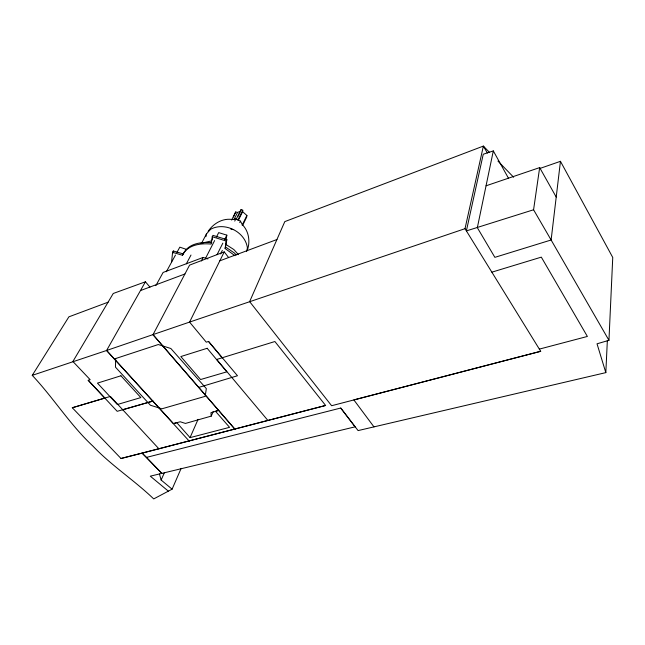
<?xml version="1.0" encoding="UTF-8"?>
<svg xmlns="http://www.w3.org/2000/svg" width="645" height="645" viewBox="0 0 645 645"><rect width="100%" height="100%" fill="white"/><g stroke="black" fill="none" stroke-linecap="round" stroke-linejoin="round"><path stroke-width="0.97" d="M267.917 420.476L216.688 359.45L274.891 341.528L325.62 405.463L158.88 448.767L110.392 396.417L72.296 407.753L121.002 458.49L142.126 453.121L146.455 457.41L340.737 408.035L358.088 430.594L605.824 372.625L597.028 343.809L608.953 340.318L612.75 257.46L560.457 161.323L539.873 168.474M605.824 372.625L607.356 340.447M238.263 220.501L242.625 211.705L242.754 210.206L241.012 209.681L236.191 219.348L237.949 219.881L242.754 210.206M171.602 261.926L172.586 252.34L173.328 251.002L183.212 253.912C188.429 243.286 201.321 241.754 211.842 242.722M173.126 252.921L173.328 251.002M560.457 161.323L551.12 239.996L608.953 340.318M234.957 255.702L225.137 248.543L226.185 241.012L226.855 239.658L212.947 235.369L212.245 236.723L211.149 244.076C200.619 243.1 187.711 244.616 182.487 255.259L172.586 252.34M242.625 211.705L246.898 215.478L246.672 217.091L242.802 225.032M225.137 248.543L226.855 239.658M533.576 209.77L466.375 230.918L483.258 154.236L493.312 150.906L477.34 227.693L494.868 257.347L551.12 239.996L533.576 209.77L539.663 167.603L486.048 185.808M212.253 239.964L212.528 238.126M226.129 239.658L226.838 235.151L218.695 232.611L216.43 237.037M205.892 236.699L206.408 234.014L210.633 229.249C224.871 221.541 245.302 231.845 247.414 247.922L246.608 251.477M487.378 153.034L483.371 146.084L284.8 221.614L249.639 301.618L331.619 405.729L540.695 351.299L465.013 228.677L483.371 146.084L489.62 152.51M247.277 250.308C250.405 241.778 248.946 231.595 242.593 224.903M241.012 209.681L240.561 211.141L237.57 212.431L235.675 211.979L233.482 217.042M181.156 468.359L172.102 489.168L153.712 498.916C134.353 480.332 111.593 465.698 93.033 446.219C70.071 424.862 53.632 398.03 32.25 375.358L106.594 350.485L173.457 423.572L180.237 421.774L185.446 423.434L211.254 416.114L213.213 411.534M173.457 423.572L176.835 422.693L190.049 437.624L198.08 419.331M172.102 489.168L161.121 480.033L164.354 472.817M242.157 225.186L246.898 215.478M239.73 222.598L240.456 221.122L235.836 218.881L231.458 219.752M228.459 257.339L224.242 251.881L189.574 322.089L106.594 350.485L189.227 441.124M220.566 253.953L222.332 250.389M237.932 216.414L240.125 212.02M234.038 219.461L237.57 212.431M217.059 254.678L222.839 243.141M224.613 239.585L226.838 235.151M234.732 221.09L235.836 218.881M231.692 219.881L235.675 211.979M205.57 258.274L214.624 240.577M201.313 260.999L203.143 257.444L207.908 258.927M153.01 334.674L234.885 429.151L153.01 334.674L189.59 265.111L224.242 251.881M201.401 243.544L206.408 234.014M186.316 263.861L190.993 255.041M182.487 255.259L183.212 253.912M166.345 271.73L175.48 255.057M176.923 252.429L179.81 247.164L186.341 249.341M155.856 285.622L163.12 272.44L203.143 257.444M106.594 350.485L145.423 281.8L149.954 287.098M32.25 375.358L68.886 316.84L108.086 302.191M208.109 231.361C213.318 223.605 222.412 218.066 231.99 219.469M219.824 260.83L276.931 239.521M140.457 290.581L184.922 273.988M145.423 281.8L113.254 293.475L72.901 361.482L90.155 379.663L88.196 380.284L117.197 411.317L153.091 401.029L122.719 409.744M198.708 387.427L237.473 375.745L208.52 341.431L206.295 342.189L189.574 322.089L465.013 228.677M491.861 272.166L541.316 257.137L587.377 336.448L539.333 349.114M72.296 407.753L104.845 398.086L88.196 380.284M190.049 437.624L229.572 427.337L215.519 411.308L218.711 410.341L210.931 412.719L211.254 416.114M540.695 351.299L353.871 399.908L373.963 426.877M325.62 405.463L142.126 453.121L161.847 473.382L355.105 426.829L340.737 408.035M121.002 458.49L158.88 448.767M200.313 243.471L211.262 240.972M230.813 229.104L233.7 229.62M212.245 236.723L226.185 241.012M226.274 244.705L233.869 249.559L238.513 254.67M225.806 247.188L234.361 252.969L236.239 255.025M168.369 491.159L150.293 476.171L161.847 473.382L146.455 457.41M497.94 161.081L513.638 177.238M208.52 341.431L222.186 357.749M539.663 167.603L556.216 197.056M493.312 150.906L508.526 178.351M240.456 221.122L242.56 225.145M159.444 473.97L161.121 480.033M115.665 358.539L115.471 367.15L150.422 405.245L161.879 408.817L205.183 396.336L206.327 388.588L170.852 348.502L158.291 344.535L115.665 358.539M207.166 348.284L180.834 356.556L200.603 379.534L226.83 371.826L207.166 348.284M120.929 375.785L97.46 383.122L117.35 404.52L140.844 397.586L120.929 375.785"/></g></svg>
